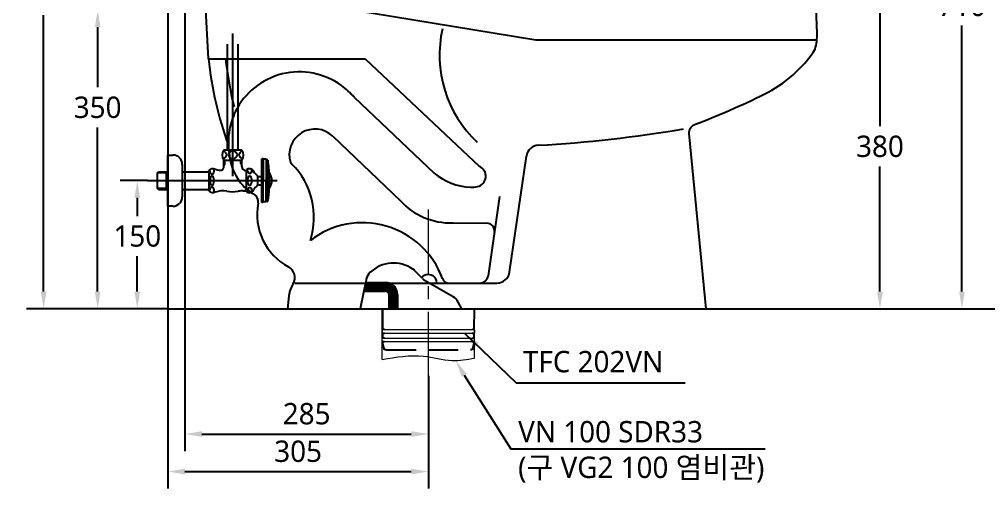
# Model space of a CAD drawing. Extents: x 2801 to 5435, y -53 to 2196.
# Drawn here: x 2801 to 3935, y -53 to 497 of the extents above; entities that cross this region are included whole.
import ezdxf

# ---------------------------------------------------------------- set-up
doc = ezdxf.new("R2010")
doc.units = 0
doc.header["$LTSCALE"] = 20
doc.header["$MEASUREMENT"] = 0
doc.linetypes.add('CENTER', pattern=[2, 1.25, -0.25, 0.25, -0.25])
doc.linetypes.add('HIDDEN', pattern=[0.375, 0.25, -0.125])
doc.layers.get('0').update_dxf_attribs({"linetype": 'CONTINUOUS'})
doc.layers.get('DEFPOINTS').update_dxf_attribs({"linetype": 'CONTINUOUS'})
for name, color, linetype in [('1', 1, 'CONTINUOUS'), ('2', 2, 'CONTINUOUS'), ('3', 3, 'CONTINUOUS'), ('4', 4, 'CONTINUOUS'), ('6', 6, 'CONTINUOUS')]:
    doc.layers.add(name, color=color, linetype=linetype)
doc.styles.add('ROMANS', font='NanumGothic.ttf')
doc.styles.get("Standard").update_dxf_attribs({"font": 'NanumGothic.ttf'})
doc.dimstyles.get("Standard").update_dxf_attribs({"dimtxt": 0.18, "dimasz": 0.18, "dimexe": 0.18, "dimexo": 0.0625, "dimgap": 0.09, "dimtad": 0, "dimtih": 1, "dimtoh": 1, "dimdec": 4, "dimzin": 0, "dimdsep": 46, "dimtxsty": 'Standard', "dimcen": 0.09, "dimadec": 0, "dimazin": 0, "dimtfac": 1, "dimtdec": 4, "dimtofl": 0, "dimtmove": 0, "dimatfit": 3, "dimfxl": 0, "dimtolj": 1, "dimtzin": 0, "dimarcsym": 0})

# ---------------------------------------------------------------- blocks, each defined once
blk = doc.blocks.new('*X15')
at = {"color": 0}
for p, q in [((1041, 973), (1074.9, 973)), ((1041.2, 974), (1073.8, 974)), ((1041.4, 975), (1072.4, 975)), ((1041.6, 976), (1070.5, 976)), ((1041.8, 977), (1066.9, 977)), ((1040, 968), (1078.1, 968)), ((1040.2, 969), (1077.7, 969)), ((1040.4, 970), (1077.2, 970)), ((1040.6, 971), (1076.6, 971)), ((1040.8, 972), (1075.8, 972)), ((1066, 967), (1078.4, 967)), ((1067.8, 966), (1078.7, 966)), ((1068.5, 965), (1078.9, 965)), ((1068.9, 964), (1079, 964)), ((1069, 963), (1079, 963)), ((1069, 962), (1079, 962)), ((1069, 961), (1079, 961)), ((1069, 960), (1079, 960)), ((1069, 959), (1079, 959)), ((1069, 958), (1079, 958)), ((1069, 957), (1079, 957)), ((1069, 956), (1079, 956)), ((1069, 955), (1079, 955)), ((1069, 954), (1079, 954)), ((1069, 953), (1079, 953)), ((1069, 952), (1079, 952)), ((1069, 951), (1079, 951)), ((1069, 950), (1079, 950)), ((1069, 949), (1079, 949)), ((1069, 948), (1079, 948)), ((1069, 947), (1079, 947))]:
    blk.add_line(p, q, dxfattribs=at)
blk = doc.blocks.new('*D46')
at = {"layer": '3', "color": 3, "lineweight": -2}
for p, q in [((3804.3, 867.7), (3923.8, 867.7)), ((3903.8, 847.7), (3903.8, 536.2)), ((3903.8, 177.7), (3903.8, 489.2)), ((3823.8, 157.7), (3923.8, 157.7))]:
    blk.add_line(p, q, dxfattribs=at)
at = {"layer": '3', "color": 3}
for points in [[(3900.4, 847.7), (3907.1, 847.7), (3903.8, 867.7)], [(3900.4, 177.7), (3907.1, 177.7), (3903.8, 157.7)]]:
    blk.add_solid(points, dxfattribs=at)
at = {"layer": 'DEFPOINTS', "color": 0}
for p in [(3804.3, 867.7), (3823.8, 157.7), (3903.8, 157.7)]:
    blk.add_point(p, dxfattribs=at)
at = {"layer": '3', "color": 2, "insert": (3903.8, 512.7), "char_height": 25, "attachment_point": 5}
blk.add_mtext('\\A1;710', dxfattribs=at)
blk = doc.blocks.new('*D48')
at = {"layer": '3', "color": 3, "lineweight": -2}
for p, q in [((2950.8, 307.7), (2918.7, 307.7)), ((2938.7, 287.7), (2938.7, 266.2)), ((2938.7, 177.7), (2938.7, 219.1)), ((2975.5, 157.7), (2918.7, 157.7))]:
    blk.add_line(p, q, dxfattribs=at)
at = {"layer": '3', "color": 3}
for points in [[(2935.3, 287.7), (2942, 287.7), (2938.7, 307.7)], [(2935.3, 177.7), (2942, 177.7), (2938.7, 157.7)]]:
    blk.add_solid(points, dxfattribs=at)
at = {"layer": 'DEFPOINTS', "color": 0}
for p in [(2950.8, 307.7), (2938.7, 157.7), (2975.5, 157.7)]:
    blk.add_point(p, dxfattribs=at)
at = {"layer": '3', "color": 2, "insert": (2938.7, 242.7), "char_height": 25, "attachment_point": 5}
blk.add_mtext('\\A1;150', dxfattribs=at)
blk = doc.blocks.new('*D51')
at = {"layer": '3', "color": 3, "lineweight": -2}
for p, q in [((2999.4, 507.5), (2872.3, 507.5)), ((2892.3, 487.5), (2892.3, 417.1)), ((2892.3, 177.7), (2892.3, 369.8)), ((2975.5, 157.7), (2872.3, 157.7))]:
    blk.add_line(p, q, dxfattribs=at)
at = {"layer": '3', "color": 3}
for points in [[(2889, 487.5), (2895.6, 487.5), (2892.3, 507.5)], [(2889, 177.7), (2895.6, 177.7), (2892.3, 157.7)]]:
    blk.add_solid(points, dxfattribs=at)
at = {"layer": 'DEFPOINTS', "color": 0}
for p in [(2999.4, 507.5), (2892.3, 157.7), (2975.5, 157.7)]:
    blk.add_point(p, dxfattribs=at)
at = {"layer": '3', "color": 2, "insert": (2892.3, 393.4), "char_height": 25, "attachment_point": 5}
blk.add_mtext('\\A1;350', dxfattribs=at)
blk = doc.blocks.new('*D52')
at = {"layer": '3', "color": 3, "lineweight": -2}
for p, q in [((2872.3, 892.5), (2809.1, 892.5)), ((2829.1, 872.5), (2829.1, 548.7)), ((2829.1, 177.7), (2829.1, 501.5)), ((2872.3, 157.7), (2809.1, 157.7))]:
    blk.add_line(p, q, dxfattribs=at)
at = {"layer": '3', "color": 3}
for points in [[(2825.8, 872.5), (2832.4, 872.5), (2829.1, 892.5)], [(2825.8, 177.7), (2832.4, 177.7), (2829.1, 157.7)]]:
    blk.add_solid(points, dxfattribs=at)
at = {"layer": 'DEFPOINTS', "color": 0}
for p in [(2872.3, 892.5), (2829.1, 157.7), (2872.3, 157.7)]:
    blk.add_point(p, dxfattribs=at)
at = {"layer": '3', "color": 2, "insert": (2829.1, 525.1), "char_height": 25, "attachment_point": 5}
blk.add_mtext('\\A1;735', dxfattribs=at)
blk = doc.blocks.new('*D53')
at = {"layer": '3', "color": 3, "lineweight": -2}
for p, q in [((2974.4, 157.7), (2974.4, -53)), ((3279.4, 78.9), (3279.4, -53)), ((2994.4, -33), (3259.4, -33))]:
    blk.add_line(p, q, dxfattribs=at)
at = {"layer": '3', "color": 3}
for points in [[(2994.4, -29.7), (2994.4, -36.4), (2974.4, -33)], [(3259.4, -29.7), (3259.4, -36.4), (3279.4, -33)]]:
    blk.add_solid(points, dxfattribs=at)
at = {"layer": 'DEFPOINTS', "color": 0}
for p in [(2974.4, 157.7), (3279.4, 78.9), (3279.4, -33)]:
    blk.add_point(p, dxfattribs=at)
at = {"layer": '3', "color": 2, "insert": (3126.9, -9.4), "char_height": 25, "attachment_point": 5}
blk.add_mtext('\\A1;305', dxfattribs=at)
blk = doc.blocks.new('*D54')
at = {"layer": '3', "color": 3, "lineweight": -2}
for p, q in [((2994.4, 512.5), (2994.4, -9.1)), ((3279.4, 78.9), (3279.4, -9.1)), ((3014.4, 10.9), (3259.4, 10.9))]:
    blk.add_line(p, q, dxfattribs=at)
at = {"layer": '3', "color": 3}
for points in [[(3014.4, 14.3), (3014.4, 7.6), (2994.4, 10.9)], [(3259.4, 14.3), (3259.4, 7.6), (3279.4, 10.9)]]:
    blk.add_solid(points, dxfattribs=at)
at = {"layer": 'DEFPOINTS', "color": 0}
for p in [(2994.4, 512.5), (3279.4, 78.9), (3279.4, 10.9)]:
    blk.add_point(p, dxfattribs=at)
at = {"layer": '3', "color": 2, "insert": (3136.9, 34.6), "char_height": 25, "attachment_point": 5}
blk.add_mtext('\\A1;285', dxfattribs=at)
blk = doc.blocks.new('*D42')
at = {"layer": '3', "color": 3, "lineweight": -2}
for p, q in [((3724.2, 537.7), (3827.8, 537.7)), ((3807.8, 517.7), (3807.8, 371.3)), ((3807.8, 177.7), (3807.8, 324.1)), ((3734.4, 157.7), (3827.8, 157.7))]:
    blk.add_line(p, q, dxfattribs=at)
at = {"layer": '3', "color": 3}
for points in [[(3804.5, 517.7), (3811.2, 517.7), (3807.8, 537.7)], [(3804.5, 177.7), (3811.2, 177.7), (3807.8, 157.7)]]:
    blk.add_solid(points, dxfattribs=at)
at = {"layer": 'DEFPOINTS', "color": 0}
for p in [(3724.2, 537.7), (3734.4, 157.7), (3807.8, 157.7)]:
    blk.add_point(p, dxfattribs=at)
at = {"layer": '3', "color": 2, "insert": (3807.8, 347.7), "char_height": 25, "attachment_point": 5}
blk.add_mtext('\\A1;380', dxfattribs=at)

msp = doc.modelspace()

# ---------------------------------------------------------------- linework, layer by layer
at = {"color": 7}
for p, q in [((3021.88284, 450.45777), (3018.95699, 507.54453)), ((3188.77672, 508.02741), (3405.1929, 472.67694)), ((3405.1929, 472.67694), (3734.06382, 472.67694)), ((3021.88284, 450.45777), (3205.40191, 450.45777)), ((3205.40191, 450.45777), (3339.03907, 324.27577)), ((3167.34262, 359.70418), (3246.34739, 284.24794)), ((3374.42008, 200.52867), (3394.06813, 336.30429)), ((3362.67175, 289.19215), (3349.22137, 196.24476)), ((3362.67175, 289.19215), (3349.22137, 196.24476)), ((3308.32059, 258.09045), (3347.80412, 257.74004)), ((3272.39693, 192.99841), (3263.54064, 202.17081)), ((3205.96661, 188.78737), (3203.91006, 178.75175)), ((3206.6901, 192.31792), (3205.96661, 188.78737)), ((3205.96661, 188.26855), (3229.18796, 188.26855)), ((3250.4537, 187.67694), (3359.57472, 187.67694)), ((3308.45439, 171.53335), (3275.70747, 190.41334)), ((3116.17619, 172.95404), (3114.30822, 157.67694)), ((3203.91006, 178.75175), (3199.58768, 157.65918)), ((3203.91006, 178.23293), (3229.18796, 178.23293)), ((3233.20221, 174.21868), (3233.20221, 157.67694)), ((3243.23783, 174.21868), (3243.23783, 157.67694)), ((3318.37915, 157.67694), (3314.25424, 165.50777)), ((3114.30822, 157.67694), (3214.74655, 157.67694)), ((3230.25955, 157.67694), (3233.20221, 157.67694)), ((3233.20221, 157.67694), (3243.23783, 157.67694))]:
    msp.add_line(p, q, dxfattribs=at)
msp.add_line((3192.64224, 405.31768), (3286.20167, 316.23948))
at = {"color": 1, "linetype": 'CENTER', "lineweight": 0, "ltscale": 3}
msp.add_line((3279.36608, 78.94751), (3279.36608, 288.19466), dxfattribs=at)
at = {"color": 3, "linetype": 'Continuous', "lineweight": 0}
for p, q in [((3225.35535, 98.25481), (3225.35535, 157.67694)), ((3333.3768, 99.74735), (3333.3768, 157.67694))]:
    msp.add_line(p, q, dxfattribs=at)
at = {"color": 2, "linetype": 'HIDDEN', "ltscale": 7}
for p, q in [((3226.04108, 133.17694), (3225.92971, 157.67694)), ((3332.80244, 157.67694), (3332.69108, 133.17694)), ((3227.86608, 133.17694), (3226.04108, 133.17694)), ((3226.05926, 129.17694), (3228.16608, 129.17694)), ((3226.08653, 123.17694), (3226.05926, 129.17694)), ((3330.56608, 129.17694), (3332.67289, 129.17694)), ((3332.69108, 133.17694), (3330.86608, 133.17694)), ((3332.67289, 129.17694), (3332.64562, 123.17694)), ((3227.86608, 123.17694), (3225.85535, 123.17694)), ((3225.85535, 119.17694), (3228.16608, 119.17694)), ((3226.11608, 116.67694), (3226.10471, 119.17694)), ((3227.96608, 109.67694), (3226.11608, 116.67694)), ((3330.56608, 119.17694), (3332.8768, 119.17694)), ((3332.61608, 116.67694), (3330.76608, 109.67694)), ((3332.8768, 123.17694), (3330.86608, 123.17694)), ((3332.62744, 119.17694), (3332.61608, 116.67694)), ((3229.96608, 109.67694), (3227.96608, 109.67694)), ((3229.96608, 109.67694), (3279.36608, 109.67694)), ((3279.36608, 109.67694), (3328.76608, 109.67694)), ((3330.76608, 109.67694), (3328.76608, 109.67694))]:
    msp.add_line(p, q, dxfattribs=at)
at = {"color": 2, "linetype": 'Continuous', "lineweight": 0}
for p, q in [((3225.35535, 132.67694), (3225.35535, 129.67694)), ((3333.3768, 132.67694), (3333.3768, 129.67694))]:
    msp.add_line(p, q, dxfattribs=at)
at = {"color": 2, "linetype": 'HIDDEN', "lineweight": 0, "ltscale": 7}
for p, q in [((3226.04108, 133.17694), (3225.85535, 133.17694)), ((3226.05926, 129.17694), (3225.85535, 129.17694))]:
    msp.add_line(p, q, dxfattribs=at)
at = {"color": 2, "linetype": 'Continuous', "lineweight": 0, "ltscale": 7}
for p, q in [((3226.04108, 133.17694), (3332.8768, 133.17694)), ((3226.05926, 129.17694), (3332.8768, 129.17694)), ((3227.86608, 123.17694), (3330.86608, 123.17694)), ((3228.16608, 119.17694), (3330.56608, 119.17694))]:
    msp.add_line(p, q, dxfattribs=at)
at = {"color": 7}
for points in [[(3288.37915, 157.67694), (3604.36608, 157.67694), (3584.51583, 362.92754, -0.33667259), (3590.87005, 373.21995, 0.0220353676), (3672.47548, 408.90779, 0.1346456816), (3731.92033, 461.46776, 0.075789292), (3734.352, 480.32652), (3732.19783, 530.02338, 0.4015818389), (3724.20533, 537.67694), (3196.37305, 537.67694, 0.3441507314)], [(3123.25305, 187.67694), (3250.4537, 187.67694, 0.3727209014)]]:
    msp.add_lwpolyline(points, format="xyb", dxfattribs=at)
for centre, radius, start, end in [((3432.67435, 454.71646), 140.27961, 167.3240842, 226.6617644), ((3461.25602, 498.61565), 442.00449, 186.25498653, 199.78859631), ((3481.37056, 498.61565), 442.00449, 186.25498653, 193.67648037), ((3120.64764, 341.39981), 96.27418, 41.59914106, 53.71551873), ((3137.28697, 349.44455), 92.45336, 155.18735184, 168.82784413), ((3323.1703, 1872.85463), 1526.08577, 273.19036573, 279.60268035), ((3408.9135, 334.15602), 15, 93.09934251, 171.76590415), ((3105.97703, 342.94872), 59.7099, 185.92076625, 239.16610524), ((3126.58565, 334.19503), 10, 209.87957139, 224.96034002), ((3056.79592, 264.50185), 88.62934, 342.37924383, 44.96034002), ((3334.00024, 312.80393), 12.52968, 283.33807309, 66.28723432), ((3325.76551, 388.9653), 89.05076, 271.75172306, 277.17682151), ((3070.24716, 283.09184), 10, 349.33538078, 59.16610524), ((3148.82281, 268.29506), 69.95673, 169.33538078, 241.79190694), ((3202.16413, 158.75264), 99.68353, 20.05344006, 127.65504203), ((3318.5772, 368.88397), 111.26726, 264.39172198, 264.7109719), ((3347.72425, 248.74039), 9, 351.76590415, 89.49152393), ((3109.13854, 194.30931), 14, 328.49897427, 61.79190694), ((3238.5842, 170.98096), 40.14249, 55.73109334, 133.11382652), ((3221.43708, 189.29591), 15.05343, 133.11382652, 168.41903051), ((3252.71129, 191.71466), 15.05343, 43.99550901, 55.73109334), ((3279.36608, 187.67694), 10.03562, 0, 141.53781911), ((3283.22628, 203.45456), 15.05343, 223.99550901, 240.03472876), ((3303.31915, 195.67694), 8, 200.05344006, 270), ((3339.32445, 197.67694), 10, 270, 351.76590415), ((3339.32445, 197.67694), 10, 270, 351.76590415), ((3359.57472, 202.67694), 15, 270, 351.76590415), ((3150.91745, 168.70613), 35, 147.99343055, 173.02889766), ((3229.18796, 174.21868), 14.04987, 0, 90), ((3229.18796, 174.21868), 4.01425, 0, 90), ((3300.93558, 158.49213), 15.05343, 27.77812615, 60.03472876)]:
    msp.add_arc(centre, radius, start, end, dxfattribs=at)
for centre, radius, start, end in [((3128.38553, 351.55885), 83.50615, 53.8701431, 153.94097737), ((3136.81095, 352.07378), 91.51073, 170.38527645, 189.61472355), ((3146.58565, 338.04435), 30, 46.21937265, 197.11977445), ((3332.13662, 372.47976), 72.61535, 230.75934325, 267.11965004), ((3305.49077, 338.11871), 80, 222.32883557, 271.58488962)]:
    msp.add_arc(centre, radius, start, end)
at = {"color": 2, "linetype": 'HIDDEN', "lineweight": 0, "ltscale": 7}
for centre, start, end in [((3225.85535, 132.67694), 90, 180), ((3225.85535, 129.67694), 180, 270), ((3332.8768, 132.67694), 0, 90), ((3332.8768, 129.67694), 270, 360), ((3225.85535, 122.67694), 90, 180), ((3225.85535, 119.67694), 180, 270), ((3332.8768, 122.67694), 0, 90), ((3332.8768, 119.67694), 270, 0)]:
    msp.add_arc(centre, 0.5, start, end, dxfattribs=at)
at = {"color": 3, "linetype": 'Continuous', "lineweight": 0}
msp.add_spline([(3225.35535, 98.25481), (3273.67251, 102.09042), (3306.92602, 97.12428), (3333.3768, 99.74735)], degree=3, dxfattribs=at)
at = {"layer": '1'}
for p, q in [((3050.49036, 312.96439), (3050.49036, 479.91772)), ((2950.83054, 307.67694), (3102.37244, 307.67694))]:
    msp.add_line(p, q, dxfattribs=at)
at = {"layer": '3'}
msp.add_line((3225.35535, 157.67694), (3333.3768, 157.67694), dxfattribs=at)
msp.add_lwpolyline([(3321.27283, 79.8413), (3375.90769, -6.46457), (3673.40769, -6.46457)], dxfattribs=at)
at = {"layer": '3', "color": 3}
msp.add_solid([(3318.39747, 78.15505), (3311.15539, 97.09346), (3324.14819, 81.52754)], dxfattribs=at)
at = {"layer": '4'}
for p, q in [((3044.14036, 343.67694), (3044.14036, 467.67694)), ((3056.84036, 343.67694), (3056.84036, 467.67694)), ((3039.99036, 343.67694), (3060.99036, 343.67694)), ((2974.36608, 277.67694), (2974.36608, 337.67694)), ((2974.36608, 337.67694), (2980.36608, 337.67694)), ((3039.99036, 331.67694), (3060.99036, 331.67694)), ((3039.99036, 323.76531), (3039.99036, 331.67694)), ((3041.24036, 327.67694), (3041.24036, 331.67694)), ((3059.74036, 327.67694), (3059.74036, 331.67694)), ((3060.99036, 324.17694), (3060.99036, 331.67694)), ((3085.99036, 333.17694), (3084.49036, 333.17694)), ((3084.49036, 332.17694), (3084.49036, 333.17694)), ((3084.49036, 307.67694), (3084.49036, 332.17694)), ((3085.99036, 332.97694), (3085.99036, 333.17694)), ((3085.99036, 332.97694), (3085.99036, 307.67694)), ((3089.49036, 332.67694), (3086.29036, 332.67694)), ((3089.49036, 332.67694), (3089.49036, 307.67694)), ((3089.99036, 332.17694), (3089.49036, 332.67694)), ((3089.99036, 332.17694), (3089.99036, 307.67694)), ((3090.81411, 332.17694), (3089.99036, 332.17694)), ((3091.40554, 331.67694), (3091.40554, 307.67694)), ((2962.36608, 316.92694), (2963.36608, 317.92694)), ((2963.36608, 317.92694), (2974.36608, 317.92694)), ((2972.86608, 297.42694), (2972.86608, 317.92694)), ((2972.86608, 316.92694), (2973.86608, 317.92694)), ((2991.36608, 326.67694), (2991.36608, 288.67694)), ((2991.36608, 317.92694), (3022.49036, 317.92694)), ((3022.48923, 316.92807), (3022.48923, 319.67583)), ((3041.24036, 327.67694), (3039.99036, 325.51188)), ((3039.99036, 327.67694), (3041.24036, 327.67694)), ((3059.74036, 327.67694), (3060.99036, 325.51188)), ((3059.74036, 327.67694), (3060.99036, 327.67694)), ((3065.49036, 318.92694), (3064.19132, 319.86852)), ((3065.49036, 318.92694), (3065.49036, 319.67694)), ((3065.49036, 319.67694), (3066.40376, 319.67694)), ((3065.49036, 318.92694), (3066.40376, 318.92694)), ((3066.40376, 319.67694), (3066.40376, 320.39765)), ((3066.40376, 295.67694), (3066.40376, 319.67694)), ((3073.94597, 318.99845), (3074.49833, 318.04173)), ((3074.51717, 318.99845), (3075.06953, 318.04173)), ((2962.36608, 298.42694), (2962.36608, 316.92694)), ((2972.86608, 316.92694), (2962.36608, 316.92694)), ((2974.36608, 317.30998), (2974.36608, 298.04455)), ((3022.49036, 316.92694), (3022.49036, 298.42694)), ((3079.40376, 313.40928), (3079.40376, 312.42694)), ((3079.40376, 312.42694), (3079.40376, 302.92694)), ((3079.40376, 312.42694), (3084.49036, 312.42694)), ((3084.49036, 282.17694), (3084.49036, 307.67694)), ((3085.99036, 282.37694), (3085.99036, 307.67694)), ((3089.49036, 282.67694), (3089.49036, 307.67694)), ((3089.99036, 283.17694), (3089.99036, 307.67694)), ((3091.40554, 283.67694), (3091.40554, 307.67694)), ((2963.36608, 297.42694), (2962.36608, 298.42694)), ((2972.86608, 298.42694), (2962.36608, 298.42694)), ((2963.36608, 297.42694), (2974.36608, 297.42694)), ((2973.86608, 297.42694), (2972.86608, 298.42694)), ((2991.36608, 297.42694), (3022.49036, 297.42694)), ((3022.49036, 295.67694), (3022.49036, 298.42694)), ((3022.49036, 297.42694), (3022.49036, 297.2452)), ((3022.49036, 295.67694), (3022.49036, 297.2452)), ((3062.77857, 295.67694), (3066.40376, 295.67694)), ((3065.49036, 296.42694), (3064.19132, 295.67694)), ((3065.49036, 295.67694), (3065.49036, 296.42694)), ((3065.49036, 296.42694), (3066.40376, 296.42694)), ((3066.40376, 294.95623), (3066.40376, 295.67694)), ((3074.51717, 296.35543), (3075.06953, 297.31215)), ((3079.40376, 302.92694), (3084.49036, 302.92694)), ((3079.40376, 301.9446), (3079.40376, 302.92694)), ((2980.36608, 277.67694), (2974.36608, 277.67694)), ((3085.99036, 282.17694), (3084.49036, 282.17694)), ((3085.99036, 282.17694), (3085.99036, 282.37694)), ((3089.49036, 282.67694), (3086.29036, 282.67694)), ((3089.99036, 283.17694), (3089.49036, 282.67694)), ((3090.81411, 283.17694), (3089.99036, 283.17694))]:
    msp.add_line(p, q, dxfattribs=at)
for centre, radius, start, end in [((3047.99036, 337.67694), 10, 143.13010235, 216.86989765), ((3052.99036, 337.67694), 10, 323.13010235, 36.86989765), ((2980.36608, 326.67694), 11, 0, 90), ((3086.29036, 332.97694), 0.3, 180, 270), ((3090.81411, 331.47694), 0.7, 9.49341, 90), ((2948.49036, 307.67694), 145, 1.94314208, 9.49341), ((3027.39672, 314.68419), 7, 69.03386253, 134.51293636), ((3038.78519, 344.40465), 24.82771, 249.03386253, 262.28832154), ((3035.99036, 323.76531), 4, 262.28832154, 0), ((3065.49036, 324.17694), 4.5, 180, 270), ((3069.87789, 316.31997), 5.35697, 30, 130.43056562), ((3087.19389, 325.04173), 14, 210, 236.19017959), ((2948.49036, 307.67694), 145, 350.50659, 1.94314208), ((3082.23613, 307.63161), 14, 0.24727149, 38.21407326), ((3082.23613, 307.75245), 14, 321.78592674, 359.75272851), ((3027.39672, 300.66969), 7, 225.5, 290.96613747), ((3038.78519, 270.94923), 24.82771, 79.26272498, 110.96613747), ((3050.49036, 332.67694), 38, 259.26272601, 279.30482553), ((3062.77856, 257.67694), 38, 89.99999738, 99.30482351), ((3069.87789, 299.03391), 5.35697, 229.56943438, 330), ((3087.19389, 290.31215), 14, 123.80982041, 150), ((2980.36608, 288.67694), 11, 270, 0), ((3090.81411, 283.87694), 0.7, 270, 350.50659), ((3086.29036, 282.37694), 0.3, 90, 180)]:
    msp.add_arc(centre, radius, start, end, dxfattribs=at)
at = {"layer": '4', "extrusion": (0, 0, -1)}
for centre, major_axis, ratio, start_param, end_param in [((3037.80768, 337.90452), (-5.22946, 0), 0.8663914057, 1.8241194503, 4.4989702221), ((3063.26362, 337.90452), (-5.22946, 0), 0.8663914057, 4.9420970074, 7.5846504487), ((3026.05142, 320.18184), (0, -5.21778), 0.4600900845, 4.4336109187, 7.9346876344), ((3070.16901, 321.26922), (0, -5.39901), 0.4782041641, 4.7907795753, 7.8342508479), ((3026.05142, 295.26265), (0, -5.21778), 0.4600900845, 1.4721859227, 5.0096270656), ((3070.16901, 294.3565), (0, -5.39901), 0.4782041641, 1.5401075384, 4.6836200802)]:
    msp.add_ellipse(centre, major_axis=major_axis, ratio=ratio, start_param=start_param, end_param=end_param, dxfattribs=at)
for centre, major_axis, ratio in [((3050.49036, 337.90452), (-5.22946, 0), 0.8663914057), ((3026.05142, 307.67694), (0, -5.21778), 0.4600900845), ((3070.16901, 307.67694), (0, -5.39901), 0.4782041641)]:
    msp.add_ellipse(centre, major_axis=major_axis, ratio=ratio, dxfattribs=at)
at = {"layer": '6'}
msp.add_lwpolyline([(5434.51866, 2057.67694), (2974.36608, 2057.67694), (2974.36608, 157.67694), (4873.33561, 157.67694), (4873.33561, 1157.67694)], dxfattribs=at)
at = {"layer": 'DEFPOINTS', "color": 7, "linetype": 'ByBlock'}
msp.add_point((3203.91006, 178.23293), dxfattribs=at)

# ---------------------------------------------------------------- block references
at = {"color": 7, "xscale": 1.003562326165992, "yscale": 1.003562326165992, "zscale": 1.003562326165992}
msp.add_blockref('*X15', (2160.39948, -792.34121), dxfattribs=at)

# ---------------------------------------------------------------- texts
at = {"layer": '2', "char_height": 25, "attachment_point": 4, "style": 'ROMANS'}
for s, insert in [('TFC 202VN', (3389.9621, 95.5611)), ('VN 100 SDR33\\P(구 VG2 100 염비관)', (3384.40769, -9.96457))]:
    msp.add_mtext(s, dxfattribs=dict(at, insert=insert))

# ---------------------------------------------------------------- dimensions: what is measured, and where the dimension line sits
at = {"layer": '3'}
for base, p1, p2, picture, middle in [((2829.1054, 157.67694), (2872.28859, 892.54453), (2872.28859, 157.67694), '*D52', (2829.1054, 525.11073)), ((3903.75899, 157.67694), (3804.2995, 867.67694), (3823.75899, 157.67694), '*D46', (3903.75899, 512.67694)), ((3807.83651, 157.67694), (3724.20533, 537.67694), (3734.352, 157.67694), '*D42', (3807.83651, 347.67694))]:
    dim = msp.add_linear_dim(base=base, p1=p1, p2=p2, angle=90, dimstyle='Standard', override={"dimtxt": 25, "dimasz": 20, "dimexe": 20, "dimexo": 0, "dimgap": 10, "dimtad": 1, "dimdec": 0, "dimzin": 8, "dimclrd": 3, "dimclre": 3, "dimclrt": 2, "dimtdec": 0, "dimtix": 1, "dimtofl": 1, "dimarcsym": 1}, dxfattribs=at)
    dim.commit()
    dim.dimension.update_dxf_attribs({"geometry": picture, "text_midpoint": middle})
for base, p1, picture, middle in [((3279.36608, 10.94492), (2994.36608, 512.54453), '*D54', (3136.86608, 10.94492)), ((3279.36608, -33.02038), (2974.36608, 157.67694), '*D53', (3126.86608, -33.02038))]:
    dim = msp.add_linear_dim(base=base, p1=p1, p2=(3279.36608, 78.94751), dimstyle='Standard', override={"dimtxt": 25, "dimasz": 20, "dimexe": 20, "dimexo": 0, "dimgap": 10, "dimtad": 1, "dimtih": 0, "dimzin": 8, "dimclrd": 3, "dimclre": 3, "dimclrt": 2, "dimtix": 1, "dimtofl": 1, "dimarcsym": 1}, dxfattribs=at)
    dim.commit()
    dim.dimension.update_dxf_attribs({"geometry": picture, "text_midpoint": middle, "dimtype": 160})
for base, p1, picture, middle in [((2892.28859, 157.67694), (2999.36608, 507.54453), '*D51', (2892.28859, 393.43871)), ((2938.65672, 157.67694), (2950.83054, 307.67694), '*D48', (2938.65672, 242.67694))]:
    dim = msp.add_linear_dim(base=base, p1=p1, p2=(2975.49036, 157.67694), angle=90, dimstyle='Standard', override={"dimtxt": 25, "dimasz": 20, "dimexe": 20, "dimexo": 0, "dimgap": 10, "dimtad": 1, "dimdec": 0, "dimzin": 8, "dimclrd": 3, "dimclre": 3, "dimclrt": 2, "dimtdec": 0, "dimtix": 1, "dimtofl": 1, "dimarcsym": 1}, dxfattribs=at)
    dim.commit()
    dim.dimension.update_dxf_attribs({"geometry": picture, "text_midpoint": middle, "dimtype": 160})

# ---------------------------------------------------------------- leaders
msp.add_leader([(3321.5, 129.17694), (3382.26274, 71.05345), (3580.00687, 71.05345)], dimstyle='Standard', override={"dimtxt": 20, "dimasz": 20, "dimexe": 20, "dimexo": 0, "dimgap": 10, "dimtad": 0, "dimdec": 0, "dimzin": 8, "dimclrd": 3, "dimclre": 3, "dimclrt": 2, "dimtdec": 0, "dimtix": 1, "dimtofl": 1, "dimarcsym": 1}, dxfattribs=at)

doc.saveas('drawing.dxf')
